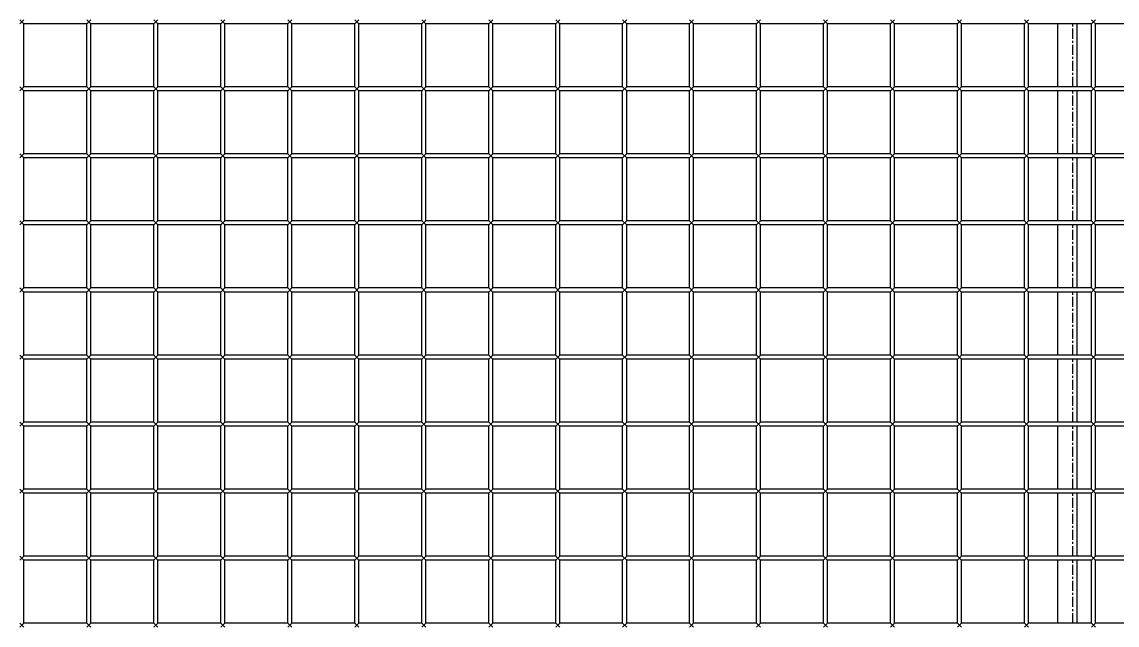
# Model space of a CAD drawing. Header units: millimetres. Extents: x -198529 to 244266, y -64 to 158464.
# Drawn here: x -144803 to -143985, y 107424 to 107874 of the extents above; entities that cross this region are included whole.
import ezdxf

# ---------------------------------------------------------------- set-up
doc = ezdxf.new("R2010")
doc.units = ezdxf.units.MM
doc.linetypes.add('CENTER', pattern=[12, 7.5, -1.5, 1.5, -1.5])
doc.layers.add('0-DCC', color=30, linetype='Continuous')

# ---------------------------------------------------------------- blocks, each defined once
blk = doc.blocks.new('DCC2850x2600(左)')
at = {"color": 0, "linetype": 'Continuous'}
for p, q in [((49413.5, -73503.48), (49416.5, -73506.48)), ((49413.5, -73506.48), (49416.5, -73503.48)), ((49463.5, -73503.48), (49466.5, -73506.48)), ((49463.5, -73506.48), (49466.5, -73503.48)), ((49513.5, -73503.48), (49516.5, -73506.48)), ((49513.5, -73506.48), (49516.5, -73503.48)), ((49563.5, -73503.48), (49566.5, -73506.48)), ((49563.5, -73506.48), (49566.5, -73503.48)), ((49613.5, -73503.48), (49616.5, -73506.48)), ((49613.5, -73506.48), (49616.5, -73503.48)), ((49663.5, -73503.48), (49666.5, -73506.48)), ((49663.5, -73506.48), (49666.5, -73503.48)), ((49713.5, -73503.48), (49716.5, -73506.48)), ((49713.5, -73506.48), (49716.5, -73503.48)), ((49763.5, -73503.48), (49766.5, -73506.48)), ((49763.5, -73506.48), (49766.5, -73503.48)), ((49813.5, -73503.48), (49816.5, -73506.48)), ((49813.5, -73506.48), (49816.5, -73503.48)), ((49863.5, -73503.48), (49866.5, -73506.48)), ((49863.5, -73506.48), (49866.5, -73503.48)), ((49913.5, -73503.48), (49916.5, -73506.48)), ((49913.5, -73506.48), (49916.5, -73503.48)), ((49963.5, -73503.48), (49966.5, -73506.48)), ((49963.5, -73506.48), (49966.5, -73503.48)), ((50013.5, -73503.48), (50016.5, -73506.48)), ((50013.5, -73506.48), (50016.5, -73503.48)), ((50063.5, -73503.48), (50066.5, -73506.48)), ((50063.5, -73506.48), (50066.5, -73503.48)), ((50113.5, -73503.48), (50116.5, -73506.48)), ((50113.5, -73506.48), (50116.5, -73503.48)), ((50163.5, -73503.48), (50166.5, -73506.48)), ((50163.5, -73506.48), (50166.5, -73503.48)), ((50213.5, -73503.48), (50216.5, -73506.48)), ((50213.5, -73506.48), (50216.5, -73503.48)), ((49416.5, -73553.48), (49416.5, -73506.48)), ((49463.5, -73506.48), (49416.5, -73506.48)), ((49463.5, -73553.48), (49463.5, -73506.48)), ((49466.5, -73553.48), (49466.5, -73506.48)), ((49513.5, -73506.48), (49466.5, -73506.48)), ((49513.5, -73553.48), (49513.5, -73506.48)), ((49563.5, -73506.48), (49516.5, -73506.48)), ((49516.5, -73553.48), (49516.5, -73506.48)), ((49563.5, -73553.48), (49563.5, -73506.48)), ((49613.5, -73506.48), (49566.5, -73506.48)), ((49566.5, -73553.48), (49566.5, -73506.48)), ((49613.5, -73553.48), (49613.5, -73506.48)), ((49663.5, -73506.48), (49616.5, -73506.48)), ((49616.5, -73553.48), (49616.5, -73506.48)), ((49663.5, -73553.48), (49663.5, -73506.48)), ((49713.5, -73506.48), (49666.5, -73506.48)), ((49666.5, -73553.48), (49666.5, -73506.48)), ((49713.5, -73553.48), (49713.5, -73506.48)), ((49763.5, -73506.48), (49716.5, -73506.48)), ((49716.5, -73553.48), (49716.5, -73506.48)), ((49763.5, -73553.48), (49763.5, -73506.48)), ((49813.5, -73506.48), (49766.5, -73506.48)), ((49766.5, -73553.48), (49766.5, -73506.48)), ((49813.5, -73553.48), (49813.5, -73506.48)), ((49863.5, -73506.48), (49816.5, -73506.48)), ((49816.5, -73553.48), (49816.5, -73506.48)), ((49863.5, -73553.48), (49863.5, -73506.48)), ((49913.5, -73506.48), (49866.5, -73506.48)), ((49866.5, -73553.48), (49866.5, -73506.48)), ((49913.5, -73553.48), (49913.5, -73506.48)), ((49963.5, -73506.48), (49916.5, -73506.48)), ((49916.5, -73553.48), (49916.5, -73506.48)), ((49963.5, -73553.48), (49963.5, -73506.48)), ((50013.5, -73506.48), (49966.5, -73506.48)), ((49966.5, -73553.48), (49966.5, -73506.48)), ((50013.5, -73553.48), (50013.5, -73506.48)), ((50063.5, -73506.48), (50016.5, -73506.48)), ((50016.5, -73553.48), (50016.5, -73506.48)), ((50063.5, -73553.48), (50063.5, -73506.48)), ((50113.5, -73506.48), (50066.5, -73506.48)), ((50066.5, -73553.48), (50066.5, -73506.48)), ((50113.5, -73553.48), (50113.5, -73506.48)), ((50163.5, -73506.48), (50116.5, -73506.48)), ((50116.5, -73553.48), (50116.5, -73506.48)), ((50163.5, -73553.48), (50163.5, -73506.48)), ((50213.5, -73506.48), (50166.5, -73506.48)), ((50166.5, -73553.48), (50166.5, -73506.48)), ((50188.5, -73553.48), (50188.5, -73506.48)), ((50202.5, -73506.48), (50202.5, -73553.48)), ((50213.5, -73553.48), (50213.5, -73506.48)), ((50263.5, -73506.48), (50216.5, -73506.48)), ((50216.5, -73553.48), (50216.5, -73506.48)), ((49413.5, -73553.48), (49416.5, -73556.48)), ((49413.5, -73556.48), (49416.5, -73553.48)), ((49463.5, -73553.48), (49416.5, -73553.48)), ((49416.5, -73603.48), (49416.5, -73556.48)), ((49463.5, -73556.48), (49416.5, -73556.48)), ((49463.5, -73553.48), (49466.5, -73556.48)), ((49463.5, -73556.48), (49466.5, -73553.48)), ((49463.5, -73603.48), (49463.5, -73556.48)), ((49513.5, -73553.48), (49466.5, -73553.48)), ((49466.5, -73603.48), (49466.5, -73556.48)), ((49513.5, -73556.48), (49466.5, -73556.48)), ((49513.5, -73553.48), (49516.5, -73556.48)), ((49513.5, -73556.48), (49516.5, -73553.48)), ((49513.5, -73603.48), (49513.5, -73556.48)), ((49563.5, -73553.48), (49516.5, -73553.48)), ((49563.5, -73556.48), (49516.5, -73556.48)), ((49516.5, -73603.48), (49516.5, -73556.48)), ((49563.5, -73553.48), (49566.5, -73556.48)), ((49563.5, -73556.48), (49566.5, -73553.48)), ((49563.5, -73603.48), (49563.5, -73556.48)), ((49613.5, -73553.48), (49566.5, -73553.48)), ((49613.5, -73556.48), (49566.5, -73556.48)), ((49566.5, -73603.48), (49566.5, -73556.48)), ((49613.5, -73553.48), (49616.5, -73556.48)), ((49613.5, -73556.48), (49616.5, -73553.48)), ((49613.5, -73603.48), (49613.5, -73556.48)), ((49663.5, -73553.48), (49616.5, -73553.48)), ((49663.5, -73556.48), (49616.5, -73556.48)), ((49616.5, -73603.48), (49616.5, -73556.48)), ((49663.5, -73553.48), (49666.5, -73556.48)), ((49663.5, -73556.48), (49666.5, -73553.48)), ((49663.5, -73603.48), (49663.5, -73556.48)), ((49713.5, -73553.48), (49666.5, -73553.48)), ((49713.5, -73556.48), (49666.5, -73556.48)), ((49666.5, -73603.48), (49666.5, -73556.48)), ((49713.5, -73553.48), (49716.5, -73556.48)), ((49713.5, -73556.48), (49716.5, -73553.48)), ((49713.5, -73603.48), (49713.5, -73556.48)), ((49763.5, -73553.48), (49716.5, -73553.48)), ((49763.5, -73556.48), (49716.5, -73556.48)), ((49716.5, -73603.48), (49716.5, -73556.48)), ((49763.5, -73553.48), (49766.5, -73556.48)), ((49763.5, -73556.48), (49766.5, -73553.48)), ((49763.5, -73603.48), (49763.5, -73556.48)), ((49813.5, -73553.48), (49766.5, -73553.48)), ((49813.5, -73556.48), (49766.5, -73556.48)), ((49766.5, -73603.48), (49766.5, -73556.48)), ((49813.5, -73553.48), (49816.5, -73556.48)), ((49813.5, -73556.48), (49816.5, -73553.48)), ((49813.5, -73603.48), (49813.5, -73556.48)), ((49863.5, -73553.48), (49816.5, -73553.48)), ((49863.5, -73556.48), (49816.5, -73556.48)), ((49816.5, -73603.48), (49816.5, -73556.48)), ((49863.5, -73553.48), (49866.5, -73556.48)), ((49863.5, -73556.48), (49866.5, -73553.48)), ((49863.5, -73603.48), (49863.5, -73556.48)), ((49913.5, -73553.48), (49866.5, -73553.48)), ((49913.5, -73556.48), (49866.5, -73556.48)), ((49866.5, -73603.48), (49866.5, -73556.48)), ((49913.5, -73553.48), (49916.5, -73556.48)), ((49913.5, -73556.48), (49916.5, -73553.48)), ((49913.5, -73603.48), (49913.5, -73556.48)), ((49963.5, -73553.48), (49916.5, -73553.48)), ((49963.5, -73556.48), (49916.5, -73556.48)), ((49916.5, -73603.48), (49916.5, -73556.48)), ((49963.5, -73553.48), (49966.5, -73556.48)), ((49963.5, -73556.48), (49966.5, -73553.48)), ((49963.5, -73603.48), (49963.5, -73556.48)), ((50013.5, -73553.48), (49966.5, -73553.48)), ((50013.5, -73556.48), (49966.5, -73556.48)), ((49966.5, -73603.48), (49966.5, -73556.48)), ((50013.5, -73553.48), (50016.5, -73556.48)), ((50013.5, -73556.48), (50016.5, -73553.48)), ((50013.5, -73603.48), (50013.5, -73556.48)), ((50063.5, -73553.48), (50016.5, -73553.48)), ((50063.5, -73556.48), (50016.5, -73556.48)), ((50016.5, -73603.48), (50016.5, -73556.48)), ((50063.5, -73553.48), (50066.5, -73556.48)), ((50063.5, -73556.48), (50066.5, -73553.48)), ((50063.5, -73603.48), (50063.5, -73556.48)), ((50113.5, -73553.48), (50066.5, -73553.48)), ((50113.5, -73556.48), (50066.5, -73556.48)), ((50066.5, -73603.48), (50066.5, -73556.48)), ((50113.5, -73553.48), (50116.5, -73556.48)), ((50113.5, -73556.48), (50116.5, -73553.48)), ((50113.5, -73603.48), (50113.5, -73556.48)), ((50163.5, -73553.48), (50116.5, -73553.48)), ((50163.5, -73556.48), (50116.5, -73556.48)), ((50116.5, -73603.48), (50116.5, -73556.48)), ((50163.5, -73553.48), (50166.5, -73556.48)), ((50163.5, -73556.48), (50166.5, -73553.48)), ((50163.5, -73603.48), (50163.5, -73556.48)), ((50213.5, -73553.48), (50166.5, -73553.48)), ((50213.5, -73556.48), (50166.5, -73556.48)), ((50166.5, -73603.48), (50166.5, -73556.48)), ((50188.5, -73603.48), (50188.5, -73556.48)), ((50202.5, -73556.48), (50202.5, -73603.48)), ((50213.5, -73553.48), (50216.5, -73556.48)), ((50213.5, -73556.48), (50216.5, -73553.48)), ((50213.5, -73603.48), (50213.5, -73556.48)), ((50263.5, -73553.48), (50216.5, -73553.48)), ((50263.5, -73556.48), (50216.5, -73556.48)), ((50216.5, -73603.48), (50216.5, -73556.48)), ((49413.5, -73603.48), (49416.5, -73606.48)), ((49413.5, -73606.48), (49416.5, -73603.48)), ((49463.5, -73603.48), (49416.5, -73603.48)), ((49463.5, -73606.48), (49416.5, -73606.48)), ((49416.5, -73653.48), (49416.5, -73606.48)), ((49463.5, -73603.48), (49466.5, -73606.48)), ((49463.5, -73606.48), (49466.5, -73603.48)), ((49463.5, -73653.48), (49463.5, -73606.48)), ((49513.5, -73603.48), (49466.5, -73603.48)), ((49513.5, -73606.48), (49466.5, -73606.48)), ((49466.5, -73653.48), (49466.5, -73606.48)), ((49513.5, -73603.48), (49516.5, -73606.48)), ((49513.5, -73606.48), (49516.5, -73603.48)), ((49513.5, -73653.48), (49513.5, -73606.48)), ((49563.5, -73603.48), (49516.5, -73603.48)), ((49563.5, -73606.48), (49516.5, -73606.48)), ((49516.5, -73653.48), (49516.5, -73606.48)), ((49563.5, -73603.48), (49566.5, -73606.48)), ((49563.5, -73606.48), (49566.5, -73603.48)), ((49563.5, -73653.48), (49563.5, -73606.48)), ((49613.5, -73603.48), (49566.5, -73603.48)), ((49613.5, -73606.48), (49566.5, -73606.48)), ((49566.5, -73653.48), (49566.5, -73606.48)), ((49613.5, -73603.48), (49616.5, -73606.48)), ((49613.5, -73606.48), (49616.5, -73603.48)), ((49613.5, -73653.48), (49613.5, -73606.48)), ((49663.5, -73603.48), (49616.5, -73603.48)), ((49663.5, -73606.48), (49616.5, -73606.48)), ((49616.5, -73653.48), (49616.5, -73606.48)), ((49663.5, -73603.48), (49666.5, -73606.48)), ((49663.5, -73606.48), (49666.5, -73603.48)), ((49663.5, -73653.48), (49663.5, -73606.48)), ((49713.5, -73603.48), (49666.5, -73603.48)), ((49713.5, -73606.48), (49666.5, -73606.48)), ((49666.5, -73653.48), (49666.5, -73606.48)), ((49713.5, -73603.48), (49716.5, -73606.48)), ((49713.5, -73606.48), (49716.5, -73603.48)), ((49713.5, -73653.48), (49713.5, -73606.48)), ((49763.5, -73603.48), (49716.5, -73603.48)), ((49763.5, -73606.48), (49716.5, -73606.48)), ((49716.5, -73653.48), (49716.5, -73606.48)), ((49763.5, -73603.48), (49766.5, -73606.48)), ((49763.5, -73606.48), (49766.5, -73603.48)), ((49763.5, -73653.48), (49763.5, -73606.48)), ((49813.5, -73603.48), (49766.5, -73603.48)), ((49813.5, -73606.48), (49766.5, -73606.48)), ((49766.5, -73653.48), (49766.5, -73606.48)), ((49813.5, -73603.48), (49816.5, -73606.48)), ((49813.5, -73606.48), (49816.5, -73603.48)), ((49813.5, -73653.48), (49813.5, -73606.48)), ((49863.5, -73603.48), (49816.5, -73603.48)), ((49863.5, -73606.48), (49816.5, -73606.48)), ((49816.5, -73653.48), (49816.5, -73606.48)), ((49863.5, -73603.48), (49866.5, -73606.48)), ((49863.5, -73606.48), (49866.5, -73603.48)), ((49863.5, -73653.48), (49863.5, -73606.48)), ((49913.5, -73603.48), (49866.5, -73603.48)), ((49913.5, -73606.48), (49866.5, -73606.48)), ((49866.5, -73653.48), (49866.5, -73606.48)), ((49913.5, -73603.48), (49916.5, -73606.48)), ((49913.5, -73606.48), (49916.5, -73603.48)), ((49913.5, -73653.48), (49913.5, -73606.48)), ((49963.5, -73603.48), (49916.5, -73603.48)), ((49963.5, -73606.48), (49916.5, -73606.48)), ((49916.5, -73653.48), (49916.5, -73606.48)), ((49963.5, -73603.48), (49966.5, -73606.48)), ((49963.5, -73606.48), (49966.5, -73603.48)), ((49963.5, -73653.48), (49963.5, -73606.48)), ((50013.5, -73603.48), (49966.5, -73603.48)), ((50013.5, -73606.48), (49966.5, -73606.48)), ((49966.5, -73653.48), (49966.5, -73606.48)), ((50013.5, -73603.48), (50016.5, -73606.48)), ((50013.5, -73606.48), (50016.5, -73603.48)), ((50013.5, -73653.48), (50013.5, -73606.48)), ((50063.5, -73603.48), (50016.5, -73603.48)), ((50063.5, -73606.48), (50016.5, -73606.48)), ((50016.5, -73653.48), (50016.5, -73606.48)), ((50063.5, -73603.48), (50066.5, -73606.48)), ((50063.5, -73606.48), (50066.5, -73603.48)), ((50063.5, -73653.48), (50063.5, -73606.48)), ((50113.5, -73603.48), (50066.5, -73603.48)), ((50113.5, -73606.48), (50066.5, -73606.48)), ((50066.5, -73653.48), (50066.5, -73606.48)), ((50113.5, -73603.48), (50116.5, -73606.48)), ((50113.5, -73606.48), (50116.5, -73603.48)), ((50113.5, -73653.48), (50113.5, -73606.48)), ((50163.5, -73603.48), (50116.5, -73603.48)), ((50163.5, -73606.48), (50116.5, -73606.48)), ((50116.5, -73653.48), (50116.5, -73606.48)), ((50163.5, -73603.48), (50166.5, -73606.48)), ((50163.5, -73606.48), (50166.5, -73603.48)), ((50163.5, -73653.48), (50163.5, -73606.48)), ((50213.5, -73603.48), (50166.5, -73603.48)), ((50213.5, -73606.48), (50166.5, -73606.48)), ((50166.5, -73653.48), (50166.5, -73606.48)), ((50188.5, -73653.48), (50188.5, -73606.48)), ((50202.5, -73606.48), (50202.5, -73653.48)), ((50213.5, -73603.48), (50216.5, -73606.48)), ((50213.5, -73606.48), (50216.5, -73603.48)), ((50213.5, -73653.48), (50213.5, -73606.48)), ((50263.5, -73603.48), (50216.5, -73603.48)), ((50263.5, -73606.48), (50216.5, -73606.48)), ((50216.5, -73653.48), (50216.5, -73606.48)), ((49413.5, -73653.48), (49416.5, -73656.48)), ((49413.5, -73656.48), (49416.5, -73653.48)), ((49463.5, -73653.48), (49416.5, -73653.48)), ((49463.5, -73656.48), (49416.5, -73656.48)), ((49416.5, -73703.48), (49416.5, -73656.48)), ((49463.5, -73653.48), (49466.5, -73656.48)), ((49463.5, -73656.48), (49466.5, -73653.48)), ((49463.5, -73703.48), (49463.5, -73656.48)), ((49513.5, -73653.48), (49466.5, -73653.48)), ((49513.5, -73656.48), (49466.5, -73656.48)), ((49466.5, -73703.48), (49466.5, -73656.48)), ((49513.5, -73653.48), (49516.5, -73656.48)), ((49513.5, -73656.48), (49516.5, -73653.48)), ((49513.5, -73703.48), (49513.5, -73656.48)), ((49563.5, -73653.48), (49516.5, -73653.48)), ((49563.5, -73656.48), (49516.5, -73656.48)), ((49516.5, -73703.48), (49516.5, -73656.48)), ((49563.5, -73653.48), (49566.5, -73656.48)), ((49563.5, -73656.48), (49566.5, -73653.48)), ((49563.5, -73703.48), (49563.5, -73656.48)), ((49613.5, -73653.48), (49566.5, -73653.48)), ((49613.5, -73656.48), (49566.5, -73656.48)), ((49566.5, -73703.48), (49566.5, -73656.48)), ((49613.5, -73653.48), (49616.5, -73656.48)), ((49613.5, -73656.48), (49616.5, -73653.48)), ((49613.5, -73703.48), (49613.5, -73656.48)), ((49663.5, -73653.48), (49616.5, -73653.48)), ((49663.5, -73656.48), (49616.5, -73656.48)), ((49616.5, -73703.48), (49616.5, -73656.48)), ((49663.5, -73653.48), (49666.5, -73656.48)), ((49663.5, -73656.48), (49666.5, -73653.48)), ((49663.5, -73703.48), (49663.5, -73656.48)), ((49713.5, -73653.48), (49666.5, -73653.48)), ((49713.5, -73656.48), (49666.5, -73656.48)), ((49666.5, -73703.48), (49666.5, -73656.48)), ((49713.5, -73653.48), (49716.5, -73656.48)), ((49713.5, -73656.48), (49716.5, -73653.48)), ((49713.5, -73703.48), (49713.5, -73656.48)), ((49763.5, -73653.48), (49716.5, -73653.48)), ((49763.5, -73656.48), (49716.5, -73656.48)), ((49716.5, -73703.48), (49716.5, -73656.48)), ((49763.5, -73653.48), (49766.5, -73656.48)), ((49763.5, -73656.48), (49766.5, -73653.48)), ((49763.5, -73703.48), (49763.5, -73656.48)), ((49813.5, -73653.48), (49766.5, -73653.48)), ((49813.5, -73656.48), (49766.5, -73656.48)), ((49766.5, -73703.48), (49766.5, -73656.48)), ((49813.5, -73653.48), (49816.5, -73656.48)), ((49813.5, -73656.48), (49816.5, -73653.48)), ((49813.5, -73703.48), (49813.5, -73656.48)), ((49863.5, -73653.48), (49816.5, -73653.48)), ((49863.5, -73656.48), (49816.5, -73656.48)), ((49816.5, -73703.48), (49816.5, -73656.48)), ((49863.5, -73653.48), (49866.5, -73656.48)), ((49863.5, -73656.48), (49866.5, -73653.48)), ((49863.5, -73703.48), (49863.5, -73656.48)), ((49913.5, -73653.48), (49866.5, -73653.48)), ((49913.5, -73656.48), (49866.5, -73656.48)), ((49866.5, -73703.48), (49866.5, -73656.48)), ((49913.5, -73653.48), (49916.5, -73656.48)), ((49913.5, -73656.48), (49916.5, -73653.48)), ((49913.5, -73703.48), (49913.5, -73656.48)), ((49963.5, -73653.48), (49916.5, -73653.48)), ((49963.5, -73656.48), (49916.5, -73656.48)), ((49916.5, -73703.48), (49916.5, -73656.48)), ((49963.5, -73653.48), (49966.5, -73656.48)), ((49963.5, -73656.48), (49966.5, -73653.48)), ((49963.5, -73703.48), (49963.5, -73656.48)), ((50013.5, -73653.48), (49966.5, -73653.48)), ((50013.5, -73656.48), (49966.5, -73656.48)), ((49966.5, -73703.48), (49966.5, -73656.48)), ((50013.5, -73653.48), (50016.5, -73656.48)), ((50013.5, -73656.48), (50016.5, -73653.48)), ((50013.5, -73703.48), (50013.5, -73656.48)), ((50063.5, -73653.48), (50016.5, -73653.48)), ((50063.5, -73656.48), (50016.5, -73656.48)), ((50016.5, -73703.48), (50016.5, -73656.48)), ((50063.5, -73653.48), (50066.5, -73656.48)), ((50063.5, -73656.48), (50066.5, -73653.48)), ((50063.5, -73703.48), (50063.5, -73656.48)), ((50113.5, -73653.48), (50066.5, -73653.48)), ((50113.5, -73656.48), (50066.5, -73656.48)), ((50066.5, -73703.48), (50066.5, -73656.48)), ((50113.5, -73653.48), (50116.5, -73656.48)), ((50113.5, -73656.48), (50116.5, -73653.48)), ((50113.5, -73703.48), (50113.5, -73656.48)), ((50163.5, -73653.48), (50116.5, -73653.48)), ((50163.5, -73656.48), (50116.5, -73656.48)), ((50116.5, -73703.48), (50116.5, -73656.48)), ((50163.5, -73653.48), (50166.5, -73656.48)), ((50163.5, -73656.48), (50166.5, -73653.48)), ((50163.5, -73703.48), (50163.5, -73656.48)), ((50213.5, -73653.48), (50166.5, -73653.48)), ((50213.5, -73656.48), (50166.5, -73656.48)), ((50166.5, -73703.48), (50166.5, -73656.48)), ((50188.5, -73703.48), (50188.5, -73656.48)), ((50202.5, -73656.48), (50202.5, -73703.48)), ((50213.5, -73653.48), (50216.5, -73656.48)), ((50213.5, -73656.48), (50216.5, -73653.48)), ((50213.5, -73703.48), (50213.5, -73656.48)), ((50263.5, -73653.48), (50216.5, -73653.48)), ((50263.5, -73656.48), (50216.5, -73656.48)), ((50216.5, -73703.48), (50216.5, -73656.48)), ((49413.5, -73703.48), (49416.5, -73706.48)), ((49413.5, -73706.48), (49416.5, -73703.48)), ((49463.5, -73703.48), (49416.5, -73703.48)), ((49463.5, -73706.48), (49416.5, -73706.48)), ((49416.5, -73753.48), (49416.5, -73706.48)), ((49463.5, -73703.48), (49466.5, -73706.48)), ((49463.5, -73706.48), (49466.5, -73703.48)), ((49463.5, -73753.48), (49463.5, -73706.48)), ((49513.5, -73703.48), (49466.5, -73703.48)), ((49513.5, -73706.48), (49466.5, -73706.48)), ((49466.5, -73753.48), (49466.5, -73706.48)), ((49513.5, -73703.48), (49516.5, -73706.48)), ((49513.5, -73706.48), (49516.5, -73703.48)), ((49513.5, -73753.48), (49513.5, -73706.48)), ((49563.5, -73703.48), (49516.5, -73703.48)), ((49563.5, -73706.48), (49516.5, -73706.48)), ((49516.5, -73753.48), (49516.5, -73706.48)), ((49563.5, -73703.48), (49566.5, -73706.48)), ((49563.5, -73706.48), (49566.5, -73703.48)), ((49563.5, -73753.48), (49563.5, -73706.48)), ((49613.5, -73703.48), (49566.5, -73703.48)), ((49613.5, -73706.48), (49566.5, -73706.48)), ((49566.5, -73753.48), (49566.5, -73706.48)), ((49613.5, -73703.48), (49616.5, -73706.48)), ((49613.5, -73706.48), (49616.5, -73703.48)), ((49613.5, -73753.48), (49613.5, -73706.48)), ((49663.5, -73703.48), (49616.5, -73703.48)), ((49663.5, -73706.48), (49616.5, -73706.48)), ((49616.5, -73753.48), (49616.5, -73706.48)), ((49663.5, -73703.48), (49666.5, -73706.48)), ((49663.5, -73706.48), (49666.5, -73703.48)), ((49663.5, -73753.48), (49663.5, -73706.48)), ((49713.5, -73703.48), (49666.5, -73703.48)), ((49713.5, -73706.48), (49666.5, -73706.48)), ((49666.5, -73753.48), (49666.5, -73706.48)), ((49713.5, -73703.48), (49716.5, -73706.48)), ((49713.5, -73706.48), (49716.5, -73703.48)), ((49713.5, -73753.48), (49713.5, -73706.48)), ((49763.5, -73703.48), (49716.5, -73703.48)), ((49763.5, -73706.48), (49716.5, -73706.48)), ((49716.5, -73753.48), (49716.5, -73706.48)), ((49763.5, -73703.48), (49766.5, -73706.48)), ((49763.5, -73706.48), (49766.5, -73703.48)), ((49763.5, -73753.48), (49763.5, -73706.48)), ((49813.5, -73703.48), (49766.5, -73703.48)), ((49813.5, -73706.48), (49766.5, -73706.48)), ((49766.5, -73753.48), (49766.5, -73706.48)), ((49813.5, -73703.48), (49816.5, -73706.48)), ((49813.5, -73706.48), (49816.5, -73703.48)), ((49813.5, -73753.48), (49813.5, -73706.48)), ((49863.5, -73703.48), (49816.5, -73703.48)), ((49863.5, -73706.48), (49816.5, -73706.48)), ((49816.5, -73753.48), (49816.5, -73706.48)), ((49863.5, -73703.48), (49866.5, -73706.48)), ((49863.5, -73706.48), (49866.5, -73703.48)), ((49863.5, -73753.48), (49863.5, -73706.48)), ((49913.5, -73703.48), (49866.5, -73703.48)), ((49913.5, -73706.48), (49866.5, -73706.48)), ((49866.5, -73753.48), (49866.5, -73706.48)), ((49913.5, -73703.48), (49916.5, -73706.48)), ((49913.5, -73706.48), (49916.5, -73703.48)), ((49913.5, -73753.48), (49913.5, -73706.48)), ((49963.5, -73703.48), (49916.5, -73703.48)), ((49963.5, -73706.48), (49916.5, -73706.48)), ((49916.5, -73753.48), (49916.5, -73706.48)), ((49963.5, -73703.48), (49966.5, -73706.48)), ((49963.5, -73706.48), (49966.5, -73703.48)), ((49963.5, -73753.48), (49963.5, -73706.48)), ((50013.5, -73703.48), (49966.5, -73703.48)), ((50013.5, -73706.48), (49966.5, -73706.48)), ((49966.5, -73753.48), (49966.5, -73706.48)), ((50013.5, -73703.48), (50016.5, -73706.48)), ((50013.5, -73706.48), (50016.5, -73703.48)), ((50013.5, -73753.48), (50013.5, -73706.48)), ((50063.5, -73703.48), (50016.5, -73703.48)), ((50063.5, -73706.48), (50016.5, -73706.48)), ((50016.5, -73753.48), (50016.5, -73706.48)), ((50063.5, -73703.48), (50066.5, -73706.48)), ((50063.5, -73706.48), (50066.5, -73703.48)), ((50063.5, -73753.48), (50063.5, -73706.48)), ((50113.5, -73703.48), (50066.5, -73703.48)), ((50113.5, -73706.48), (50066.5, -73706.48)), ((50066.5, -73753.48), (50066.5, -73706.48)), ((50113.5, -73703.48), (50116.5, -73706.48)), ((50113.5, -73706.48), (50116.5, -73703.48)), ((50113.5, -73753.48), (50113.5, -73706.48)), ((50163.5, -73703.48), (50116.5, -73703.48)), ((50163.5, -73706.48), (50116.5, -73706.48)), ((50116.5, -73753.48), (50116.5, -73706.48)), ((50163.5, -73703.48), (50166.5, -73706.48)), ((50163.5, -73706.48), (50166.5, -73703.48)), ((50163.5, -73753.48), (50163.5, -73706.48)), ((50213.5, -73703.48), (50166.5, -73703.48)), ((50213.5, -73706.48), (50166.5, -73706.48)), ((50166.5, -73753.48), (50166.5, -73706.48)), ((50188.5, -73753.48), (50188.5, -73706.48)), ((50202.5, -73706.48), (50202.5, -73753.48)), ((50213.5, -73703.48), (50216.5, -73706.48)), ((50213.5, -73706.48), (50216.5, -73703.48)), ((50213.5, -73753.48), (50213.5, -73706.48)), ((50263.5, -73703.48), (50216.5, -73703.48)), ((50263.5, -73706.48), (50216.5, -73706.48)), ((50216.5, -73753.48), (50216.5, -73706.48)), ((49413.5, -73753.48), (49416.5, -73756.48)), ((49413.5, -73756.48), (49416.5, -73753.48)), ((49463.5, -73753.48), (49416.5, -73753.48)), ((49463.5, -73756.48), (49416.5, -73756.48)), ((49416.5, -73803.48), (49416.5, -73756.48)), ((49463.5, -73753.48), (49466.5, -73756.48)), ((49463.5, -73756.48), (49466.5, -73753.48)), ((49463.5, -73803.48), (49463.5, -73756.48)), ((49513.5, -73753.48), (49466.5, -73753.48)), ((49513.5, -73756.48), (49466.5, -73756.48)), ((49466.5, -73803.48), (49466.5, -73756.48)), ((49513.5, -73753.48), (49516.5, -73756.48)), ((49513.5, -73756.48), (49516.5, -73753.48)), ((49513.5, -73803.48), (49513.5, -73756.48)), ((49563.5, -73753.48), (49516.5, -73753.48)), ((49563.5, -73756.48), (49516.5, -73756.48)), ((49516.5, -73803.48), (49516.5, -73756.48)), ((49563.5, -73753.48), (49566.5, -73756.48)), ((49563.5, -73756.48), (49566.5, -73753.48)), ((49563.5, -73803.48), (49563.5, -73756.48)), ((49613.5, -73753.48), (49566.5, -73753.48)), ((49613.5, -73756.48), (49566.5, -73756.48)), ((49566.5, -73803.48), (49566.5, -73756.48)), ((49613.5, -73753.48), (49616.5, -73756.48)), ((49613.5, -73756.48), (49616.5, -73753.48)), ((49613.5, -73803.48), (49613.5, -73756.48)), ((49663.5, -73753.48), (49616.5, -73753.48)), ((49663.5, -73756.48), (49616.5, -73756.48)), ((49616.5, -73803.48), (49616.5, -73756.48)), ((49663.5, -73753.48), (49666.5, -73756.48)), ((49663.5, -73756.48), (49666.5, -73753.48)), ((49663.5, -73803.48), (49663.5, -73756.48)), ((49713.5, -73753.48), (49666.5, -73753.48)), ((49713.5, -73756.48), (49666.5, -73756.48)), ((49666.5, -73803.48), (49666.5, -73756.48)), ((49713.5, -73753.48), (49716.5, -73756.48)), ((49713.5, -73756.48), (49716.5, -73753.48)), ((49713.5, -73803.48), (49713.5, -73756.48)), ((49763.5, -73753.48), (49716.5, -73753.48)), ((49763.5, -73756.48), (49716.5, -73756.48)), ((49716.5, -73803.48), (49716.5, -73756.48)), ((49763.5, -73753.48), (49766.5, -73756.48)), ((49763.5, -73756.48), (49766.5, -73753.48)), ((49763.5, -73803.48), (49763.5, -73756.48)), ((49813.5, -73753.48), (49766.5, -73753.48)), ((49813.5, -73756.48), (49766.5, -73756.48)), ((49766.5, -73803.48), (49766.5, -73756.48)), ((49813.5, -73753.48), (49816.5, -73756.48)), ((49813.5, -73756.48), (49816.5, -73753.48)), ((49813.5, -73803.48), (49813.5, -73756.48)), ((49863.5, -73753.48), (49816.5, -73753.48)), ((49863.5, -73756.48), (49816.5, -73756.48)), ((49816.5, -73803.48), (49816.5, -73756.48)), ((49863.5, -73753.48), (49866.5, -73756.48)), ((49863.5, -73756.48), (49866.5, -73753.48)), ((49863.5, -73803.48), (49863.5, -73756.48)), ((49913.5, -73753.48), (49866.5, -73753.48)), ((49913.5, -73756.48), (49866.5, -73756.48)), ((49866.5, -73803.48), (49866.5, -73756.48)), ((49913.5, -73753.48), (49916.5, -73756.48)), ((49913.5, -73756.48), (49916.5, -73753.48)), ((49913.5, -73803.48), (49913.5, -73756.48)), ((49963.5, -73753.48), (49916.5, -73753.48)), ((49963.5, -73756.48), (49916.5, -73756.48)), ((49916.5, -73803.48), (49916.5, -73756.48)), ((49963.5, -73753.48), (49966.5, -73756.48)), ((49963.5, -73756.48), (49966.5, -73753.48)), ((49963.5, -73803.48), (49963.5, -73756.48)), ((50013.5, -73753.48), (49966.5, -73753.48)), ((50013.5, -73756.48), (49966.5, -73756.48)), ((49966.5, -73803.48), (49966.5, -73756.48)), ((50013.5, -73753.48), (50016.5, -73756.48)), ((50013.5, -73756.48), (50016.5, -73753.48)), ((50013.5, -73803.48), (50013.5, -73756.48)), ((50063.5, -73753.48), (50016.5, -73753.48)), ((50063.5, -73756.48), (50016.5, -73756.48)), ((50016.5, -73803.48), (50016.5, -73756.48)), ((50063.5, -73753.48), (50066.5, -73756.48)), ((50063.5, -73756.48), (50066.5, -73753.48)), ((50063.5, -73803.48), (50063.5, -73756.48)), ((50113.5, -73753.48), (50066.5, -73753.48)), ((50113.5, -73756.48), (50066.5, -73756.48)), ((50066.5, -73803.48), (50066.5, -73756.48)), ((50113.5, -73753.48), (50116.5, -73756.48)), ((50113.5, -73756.48), (50116.5, -73753.48)), ((50113.5, -73803.48), (50113.5, -73756.48)), ((50163.5, -73753.48), (50116.5, -73753.48)), ((50163.5, -73756.48), (50116.5, -73756.48)), ((50116.5, -73803.48), (50116.5, -73756.48)), ((50163.5, -73753.48), (50166.5, -73756.48)), ((50163.5, -73756.48), (50166.5, -73753.48)), ((50163.5, -73803.48), (50163.5, -73756.48)), ((50213.5, -73753.48), (50166.5, -73753.48)), ((50213.5, -73756.48), (50166.5, -73756.48)), ((50166.5, -73803.48), (50166.5, -73756.48)), ((50188.5, -73803.48), (50188.5, -73756.48)), ((50202.5, -73756.48), (50202.5, -73803.48)), ((50213.5, -73753.48), (50216.5, -73756.48)), ((50213.5, -73756.48), (50216.5, -73753.48)), ((50213.5, -73803.48), (50213.5, -73756.48)), ((50263.5, -73753.48), (50216.5, -73753.48)), ((50263.5, -73756.48), (50216.5, -73756.48)), ((50216.5, -73803.48), (50216.5, -73756.48)), ((49413.5, -73803.48), (49416.5, -73806.48)), ((49413.5, -73806.48), (49416.5, -73803.48)), ((49463.5, -73803.48), (49416.5, -73803.48)), ((49463.5, -73806.48), (49416.5, -73806.48)), ((49416.5, -73853.48), (49416.5, -73806.48)), ((49463.5, -73803.48), (49466.5, -73806.48)), ((49463.5, -73806.48), (49466.5, -73803.48)), ((49463.5, -73853.48), (49463.5, -73806.48)), ((49513.5, -73803.48), (49466.5, -73803.48)), ((49513.5, -73806.48), (49466.5, -73806.48)), ((49466.5, -73853.48), (49466.5, -73806.48)), ((49513.5, -73803.48), (49516.5, -73806.48)), ((49513.5, -73806.48), (49516.5, -73803.48)), ((49513.5, -73853.48), (49513.5, -73806.48)), ((49563.5, -73803.48), (49516.5, -73803.48)), ((49563.5, -73806.48), (49516.5, -73806.48)), ((49516.5, -73853.48), (49516.5, -73806.48)), ((49563.5, -73803.48), (49566.5, -73806.48)), ((49563.5, -73806.48), (49566.5, -73803.48)), ((49563.5, -73853.48), (49563.5, -73806.48)), ((49613.5, -73803.48), (49566.5, -73803.48)), ((49613.5, -73806.48), (49566.5, -73806.48)), ((49566.5, -73853.48), (49566.5, -73806.48)), ((49613.5, -73803.48), (49616.5, -73806.48)), ((49613.5, -73806.48), (49616.5, -73803.48)), ((49613.5, -73853.48), (49613.5, -73806.48)), ((49663.5, -73803.48), (49616.5, -73803.48)), ((49663.5, -73806.48), (49616.5, -73806.48)), ((49616.5, -73853.48), (49616.5, -73806.48)), ((49663.5, -73803.48), (49666.5, -73806.48)), ((49663.5, -73806.48), (49666.5, -73803.48)), ((49663.5, -73853.48), (49663.5, -73806.48)), ((49713.5, -73803.48), (49666.5, -73803.48)), ((49713.5, -73806.48), (49666.5, -73806.48)), ((49666.5, -73853.48), (49666.5, -73806.48)), ((49713.5, -73803.48), (49716.5, -73806.48)), ((49713.5, -73806.48), (49716.5, -73803.48)), ((49713.5, -73853.48), (49713.5, -73806.48)), ((49763.5, -73803.48), (49716.5, -73803.48)), ((49763.5, -73806.48), (49716.5, -73806.48)), ((49716.5, -73853.48), (49716.5, -73806.48)), ((49763.5, -73803.48), (49766.5, -73806.48)), ((49763.5, -73806.48), (49766.5, -73803.48)), ((49763.5, -73853.48), (49763.5, -73806.48)), ((49813.5, -73803.48), (49766.5, -73803.48)), ((49813.5, -73806.48), (49766.5, -73806.48)), ((49766.5, -73853.48), (49766.5, -73806.48)), ((49813.5, -73803.48), (49816.5, -73806.48)), ((49813.5, -73806.48), (49816.5, -73803.48)), ((49813.5, -73853.48), (49813.5, -73806.48)), ((49863.5, -73803.48), (49816.5, -73803.48)), ((49863.5, -73806.48), (49816.5, -73806.48)), ((49816.5, -73853.48), (49816.5, -73806.48)), ((49863.5, -73803.48), (49866.5, -73806.48)), ((49863.5, -73806.48), (49866.5, -73803.48)), ((49863.5, -73853.48), (49863.5, -73806.48)), ((49913.5, -73803.48), (49866.5, -73803.48)), ((49913.5, -73806.48), (49866.5, -73806.48)), ((49866.5, -73853.48), (49866.5, -73806.48)), ((49913.5, -73803.48), (49916.5, -73806.48)), ((49913.5, -73806.48), (49916.5, -73803.48)), ((49913.5, -73853.48), (49913.5, -73806.48)), ((49963.5, -73803.48), (49916.5, -73803.48)), ((49963.5, -73806.48), (49916.5, -73806.48)), ((49916.5, -73853.48), (49916.5, -73806.48)), ((49963.5, -73803.48), (49966.5, -73806.48)), ((49963.5, -73806.48), (49966.5, -73803.48)), ((49963.5, -73853.48), (49963.5, -73806.48)), ((50013.5, -73803.48), (49966.5, -73803.48)), ((50013.5, -73806.48), (49966.5, -73806.48)), ((49966.5, -73853.48), (49966.5, -73806.48)), ((50013.5, -73803.48), (50016.5, -73806.48)), ((50013.5, -73806.48), (50016.5, -73803.48)), ((50013.5, -73853.48), (50013.5, -73806.48)), ((50063.5, -73803.48), (50016.5, -73803.48)), ((50063.5, -73806.48), (50016.5, -73806.48)), ((50016.5, -73853.48), (50016.5, -73806.48)), ((50063.5, -73803.48), (50066.5, -73806.48)), ((50063.5, -73806.48), (50066.5, -73803.48)), ((50063.5, -73853.48), (50063.5, -73806.48)), ((50113.5, -73803.48), (50066.5, -73803.48)), ((50113.5, -73806.48), (50066.5, -73806.48)), ((50066.5, -73853.48), (50066.5, -73806.48)), ((50113.5, -73803.48), (50116.5, -73806.48)), ((50113.5, -73806.48), (50116.5, -73803.48)), ((50113.5, -73853.48), (50113.5, -73806.48)), ((50163.5, -73803.48), (50116.5, -73803.48)), ((50163.5, -73806.48), (50116.5, -73806.48)), ((50116.5, -73853.48), (50116.5, -73806.48)), ((50163.5, -73803.48), (50166.5, -73806.48)), ((50163.5, -73806.48), (50166.5, -73803.48)), ((50163.5, -73853.48), (50163.5, -73806.48)), ((50213.5, -73803.48), (50166.5, -73803.48)), ((50213.5, -73806.48), (50166.5, -73806.48)), ((50166.5, -73853.48), (50166.5, -73806.48)), ((50188.5, -73853.48), (50188.5, -73806.48)), ((50202.5, -73806.48), (50202.5, -73853.48)), ((50213.5, -73803.48), (50216.5, -73806.48)), ((50213.5, -73806.48), (50216.5, -73803.48)), ((50213.5, -73853.48), (50213.5, -73806.48)), ((50263.5, -73803.48), (50216.5, -73803.48)), ((50263.5, -73806.48), (50216.5, -73806.48)), ((50216.5, -73853.48), (50216.5, -73806.48)), ((49413.5, -73853.48), (49416.5, -73856.48)), ((49413.5, -73856.48), (49416.5, -73853.48)), ((49463.5, -73853.48), (49416.5, -73853.48)), ((49463.5, -73853.48), (49466.5, -73856.48)), ((49463.5, -73856.48), (49466.5, -73853.48)), ((49513.5, -73853.48), (49466.5, -73853.48)), ((49513.5, -73853.48), (49516.5, -73856.48)), ((49513.5, -73856.48), (49516.5, -73853.48)), ((49563.5, -73853.48), (49516.5, -73853.48)), ((49563.5, -73853.48), (49566.5, -73856.48)), ((49563.5, -73856.48), (49566.5, -73853.48)), ((49613.5, -73853.48), (49566.5, -73853.48)), ((49613.5, -73853.48), (49616.5, -73856.48)), ((49613.5, -73856.48), (49616.5, -73853.48)), ((49663.5, -73853.48), (49616.5, -73853.48)), ((49663.5, -73853.48), (49666.5, -73856.48)), ((49663.5, -73856.48), (49666.5, -73853.48)), ((49713.5, -73853.48), (49666.5, -73853.48)), ((49713.5, -73853.48), (49716.5, -73856.48)), ((49713.5, -73856.48), (49716.5, -73853.48)), ((49763.5, -73853.48), (49716.5, -73853.48)), ((49763.5, -73853.48), (49766.5, -73856.48)), ((49763.5, -73856.48), (49766.5, -73853.48)), ((49813.5, -73853.48), (49766.5, -73853.48)), ((49813.5, -73853.48), (49816.5, -73856.48)), ((49813.5, -73856.48), (49816.5, -73853.48)), ((49863.5, -73853.48), (49816.5, -73853.48)), ((49863.5, -73853.48), (49866.5, -73856.48)), ((49863.5, -73856.48), (49866.5, -73853.48)), ((49913.5, -73853.48), (49866.5, -73853.48)), ((49913.5, -73853.48), (49916.5, -73856.48)), ((49913.5, -73856.48), (49916.5, -73853.48)), ((49963.5, -73853.48), (49916.5, -73853.48)), ((49963.5, -73853.48), (49966.5, -73856.48)), ((49963.5, -73856.48), (49966.5, -73853.48)), ((50013.5, -73853.48), (49966.5, -73853.48)), ((50013.5, -73853.48), (50016.5, -73856.48)), ((50013.5, -73856.48), (50016.5, -73853.48)), ((50063.5, -73853.48), (50016.5, -73853.48)), ((50063.5, -73853.48), (50066.5, -73856.48)), ((50063.5, -73856.48), (50066.5, -73853.48)), ((50113.5, -73853.48), (50066.5, -73853.48)), ((50113.5, -73853.48), (50116.5, -73856.48)), ((50113.5, -73856.48), (50116.5, -73853.48)), ((50163.5, -73853.48), (50116.5, -73853.48)), ((50163.5, -73853.48), (50166.5, -73856.48)), ((50163.5, -73856.48), (50166.5, -73853.48)), ((50213.5, -73853.48), (50166.5, -73853.48)), ((50213.5, -73853.48), (50216.5, -73856.48)), ((50213.5, -73856.48), (50216.5, -73853.48)), ((50263.5, -73853.48), (50216.5, -73853.48)), ((49463.5, -73856.48), (49416.5, -73856.48)), ((49416.5, -73903.48), (49416.5, -73856.48)), ((49463.5, -73903.48), (49463.5, -73856.48)), ((49513.5, -73856.48), (49466.5, -73856.48)), ((49466.5, -73903.48), (49466.5, -73856.48)), ((49513.5, -73903.48), (49513.5, -73856.48)), ((49563.5, -73856.48), (49516.5, -73856.48)), ((49516.5, -73903.48), (49516.5, -73856.48)), ((49563.5, -73903.48), (49563.5, -73856.48)), ((49613.5, -73856.48), (49566.5, -73856.48)), ((49566.5, -73903.48), (49566.5, -73856.48)), ((49613.5, -73903.48), (49613.5, -73856.48)), ((49663.5, -73856.48), (49616.5, -73856.48)), ((49616.5, -73903.48), (49616.5, -73856.48)), ((49663.5, -73903.48), (49663.5, -73856.48)), ((49713.5, -73856.48), (49666.5, -73856.48)), ((49666.5, -73903.48), (49666.5, -73856.48)), ((49713.5, -73903.48), (49713.5, -73856.48)), ((49763.5, -73856.48), (49716.5, -73856.48)), ((49716.5, -73903.48), (49716.5, -73856.48)), ((49763.5, -73903.48), (49763.5, -73856.48)), ((49813.5, -73856.48), (49766.5, -73856.48)), ((49766.5, -73903.48), (49766.5, -73856.48)), ((49813.5, -73903.48), (49813.5, -73856.48)), ((49863.5, -73856.48), (49816.5, -73856.48)), ((49816.5, -73903.48), (49816.5, -73856.48)), ((49863.5, -73903.48), (49863.5, -73856.48)), ((49913.5, -73856.48), (49866.5, -73856.48)), ((49866.5, -73903.48), (49866.5, -73856.48)), ((49913.5, -73903.48), (49913.5, -73856.48)), ((49963.5, -73856.48), (49916.5, -73856.48)), ((49916.5, -73903.48), (49916.5, -73856.48)), ((49963.5, -73903.48), (49963.5, -73856.48)), ((50013.5, -73856.48), (49966.5, -73856.48)), ((49966.5, -73903.48), (49966.5, -73856.48)), ((50013.5, -73903.48), (50013.5, -73856.48)), ((50063.5, -73856.48), (50016.5, -73856.48)), ((50016.5, -73903.48), (50016.5, -73856.48)), ((50063.5, -73903.48), (50063.5, -73856.48)), ((50113.5, -73856.48), (50066.5, -73856.48)), ((50066.5, -73903.48), (50066.5, -73856.48)), ((50113.5, -73903.48), (50113.5, -73856.48)), ((50163.5, -73856.48), (50116.5, -73856.48)), ((50116.5, -73903.48), (50116.5, -73856.48)), ((50163.5, -73903.48), (50163.5, -73856.48)), ((50213.5, -73856.48), (50166.5, -73856.48)), ((50166.5, -73903.48), (50166.5, -73856.48)), ((50188.5, -73903.48), (50188.5, -73856.48)), ((50202.5, -73856.48), (50202.5, -73903.48)), ((50213.5, -73903.48), (50213.5, -73856.48)), ((50263.5, -73856.48), (50216.5, -73856.48)), ((50216.5, -73903.48), (50216.5, -73856.48)), ((49413.5, -73903.48), (49416.5, -73906.48)), ((49413.5, -73906.48), (49416.5, -73903.48)), ((49463.5, -73903.48), (49416.5, -73903.48)), ((49463.5, -73903.48), (49466.5, -73906.48)), ((49463.5, -73906.48), (49466.5, -73903.48)), ((49513.5, -73903.48), (49466.5, -73903.48)), ((49513.5, -73903.48), (49516.5, -73906.48)), ((49513.5, -73906.48), (49516.5, -73903.48)), ((49563.5, -73903.48), (49516.5, -73903.48)), ((49563.5, -73903.48), (49566.5, -73906.48)), ((49563.5, -73906.48), (49566.5, -73903.48)), ((49613.5, -73903.48), (49566.5, -73903.48)), ((49613.5, -73903.48), (49616.5, -73906.48)), ((49613.5, -73906.48), (49616.5, -73903.48)), ((49663.5, -73903.48), (49616.5, -73903.48)), ((49663.5, -73903.48), (49666.5, -73906.48)), ((49663.5, -73906.48), (49666.5, -73903.48)), ((49713.5, -73903.48), (49666.5, -73903.48)), ((49713.5, -73903.48), (49716.5, -73906.48)), ((49713.5, -73906.48), (49716.5, -73903.48)), ((49763.5, -73903.48), (49716.5, -73903.48)), ((49763.5, -73903.48), (49766.5, -73906.48)), ((49763.5, -73906.48), (49766.5, -73903.48)), ((49813.5, -73903.48), (49766.5, -73903.48)), ((49813.5, -73903.48), (49816.5, -73906.48)), ((49813.5, -73906.48), (49816.5, -73903.48)), ((49863.5, -73903.48), (49816.5, -73903.48)), ((49863.5, -73903.48), (49866.5, -73906.48)), ((49863.5, -73906.48), (49866.5, -73903.48)), ((49913.5, -73903.48), (49866.5, -73903.48)), ((49913.5, -73903.48), (49916.5, -73906.48)), ((49913.5, -73906.48), (49916.5, -73903.48)), ((49963.5, -73903.48), (49916.5, -73903.48)), ((49963.5, -73903.48), (49966.5, -73906.48)), ((49963.5, -73906.48), (49966.5, -73903.48)), ((50013.5, -73903.48), (49966.5, -73903.48)), ((50013.5, -73903.48), (50016.5, -73906.48)), ((50013.5, -73906.48), (50016.5, -73903.48)), ((50063.5, -73903.48), (50016.5, -73903.48)), ((50063.5, -73903.48), (50066.5, -73906.48)), ((50063.5, -73906.48), (50066.5, -73903.48)), ((50113.5, -73903.48), (50066.5, -73903.48)), ((50113.5, -73903.48), (50116.5, -73906.48)), ((50113.5, -73906.48), (50116.5, -73903.48)), ((50163.5, -73903.48), (50116.5, -73903.48)), ((50163.5, -73903.48), (50166.5, -73906.48)), ((50163.5, -73906.48), (50166.5, -73903.48)), ((50213.5, -73903.48), (50166.5, -73903.48)), ((50213.5, -73903.48), (50216.5, -73906.48)), ((50213.5, -73906.48), (50216.5, -73903.48)), ((50263.5, -73903.48), (50216.5, -73903.48)), ((49463.5, -73906.48), (49416.5, -73906.48)), ((49416.5, -73953.48), (49416.5, -73906.48)), ((49463.5, -73953.48), (49463.5, -73906.48)), ((49513.5, -73906.48), (49466.5, -73906.48)), ((49466.5, -73953.48), (49466.5, -73906.48)), ((49513.5, -73953.48), (49513.5, -73906.48)), ((49563.5, -73906.48), (49516.5, -73906.48)), ((49516.5, -73953.48), (49516.5, -73906.48)), ((49563.5, -73953.48), (49563.5, -73906.48)), ((49613.5, -73906.48), (49566.5, -73906.48)), ((49566.5, -73953.48), (49566.5, -73906.48)), ((49613.5, -73953.48), (49613.5, -73906.48)), ((49663.5, -73906.48), (49616.5, -73906.48)), ((49616.5, -73953.48), (49616.5, -73906.48)), ((49663.5, -73953.48), (49663.5, -73906.48)), ((49713.5, -73906.48), (49666.5, -73906.48)), ((49666.5, -73953.48), (49666.5, -73906.48)), ((49713.5, -73953.48), (49713.5, -73906.48)), ((49763.5, -73906.48), (49716.5, -73906.48)), ((49716.5, -73953.48), (49716.5, -73906.48)), ((49763.5, -73953.48), (49763.5, -73906.48)), ((49813.5, -73906.48), (49766.5, -73906.48)), ((49766.5, -73953.48), (49766.5, -73906.48)), ((49813.5, -73953.48), (49813.5, -73906.48)), ((49863.5, -73906.48), (49816.5, -73906.48)), ((49816.5, -73953.48), (49816.5, -73906.48)), ((49863.5, -73953.48), (49863.5, -73906.48)), ((49913.5, -73906.48), (49866.5, -73906.48)), ((49866.5, -73953.48), (49866.5, -73906.48)), ((49913.5, -73953.48), (49913.5, -73906.48)), ((49963.5, -73906.48), (49916.5, -73906.48)), ((49916.5, -73953.48), (49916.5, -73906.48)), ((49963.5, -73953.48), (49963.5, -73906.48)), ((50013.5, -73906.48), (49966.5, -73906.48)), ((49966.5, -73953.48), (49966.5, -73906.48)), ((50013.5, -73953.48), (50013.5, -73906.48)), ((50063.5, -73906.48), (50016.5, -73906.48)), ((50016.5, -73953.48), (50016.5, -73906.48)), ((50063.5, -73953.48), (50063.5, -73906.48)), ((50113.5, -73906.48), (50066.5, -73906.48)), ((50066.5, -73953.48), (50066.5, -73906.48)), ((50113.5, -73953.48), (50113.5, -73906.48)), ((50163.5, -73906.48), (50116.5, -73906.48)), ((50116.5, -73953.48), (50116.5, -73906.48)), ((50163.5, -73953.48), (50163.5, -73906.48)), ((50213.5, -73906.48), (50166.5, -73906.48)), ((50166.5, -73953.48), (50166.5, -73906.48)), ((50188.5, -73953.48), (50188.5, -73906.48)), ((50202.5, -73906.48), (50202.5, -73953.48)), ((50213.5, -73953.48), (50213.5, -73906.48)), ((50263.5, -73906.48), (50216.5, -73906.48)), ((50216.5, -73953.48), (50216.5, -73906.48)), ((49413.5, -73953.48), (49416.5, -73956.48)), ((49413.5, -73956.48), (49416.5, -73953.48)), ((49463.5, -73953.48), (49416.5, -73953.48)), ((49463.5, -73953.48), (49466.5, -73956.48)), ((49463.5, -73956.48), (49466.5, -73953.48)), ((49513.5, -73953.48), (49466.5, -73953.48)), ((49513.5, -73953.48), (49516.5, -73956.48)), ((49513.5, -73956.48), (49516.5, -73953.48)), ((49563.5, -73953.48), (49516.5, -73953.48)), ((49563.5, -73953.48), (49566.5, -73956.48)), ((49563.5, -73956.48), (49566.5, -73953.48)), ((49613.5, -73953.48), (49566.5, -73953.48)), ((49613.5, -73953.48), (49616.5, -73956.48)), ((49613.5, -73956.48), (49616.5, -73953.48)), ((49663.5, -73953.48), (49616.5, -73953.48)), ((49663.5, -73953.48), (49666.5, -73956.48)), ((49663.5, -73956.48), (49666.5, -73953.48)), ((49713.5, -73953.48), (49666.5, -73953.48)), ((49713.5, -73953.48), (49716.5, -73956.48)), ((49713.5, -73956.48), (49716.5, -73953.48)), ((49763.5, -73953.48), (49716.5, -73953.48)), ((49763.5, -73953.48), (49766.5, -73956.48)), ((49763.5, -73956.48), (49766.5, -73953.48)), ((49813.5, -73953.48), (49766.5, -73953.48)), ((49813.5, -73953.48), (49816.5, -73956.48)), ((49813.5, -73956.48), (49816.5, -73953.48)), ((49863.5, -73953.48), (49816.5, -73953.48)), ((49863.5, -73953.48), (49866.5, -73956.48)), ((49863.5, -73956.48), (49866.5, -73953.48)), ((49913.5, -73953.48), (49866.5, -73953.48)), ((49913.5, -73953.48), (49916.5, -73956.48)), ((49913.5, -73956.48), (49916.5, -73953.48)), ((49963.5, -73953.48), (49916.5, -73953.48)), ((49963.5, -73953.48), (49966.5, -73956.48)), ((49963.5, -73956.48), (49966.5, -73953.48)), ((50013.5, -73953.48), (49966.5, -73953.48)), ((50013.5, -73953.48), (50016.5, -73956.48)), ((50013.5, -73956.48), (50016.5, -73953.48)), ((50063.5, -73953.48), (50016.5, -73953.48)), ((50063.5, -73953.48), (50066.5, -73956.48)), ((50063.5, -73956.48), (50066.5, -73953.48)), ((50113.5, -73953.48), (50066.5, -73953.48)), ((50113.5, -73953.48), (50116.5, -73956.48)), ((50113.5, -73956.48), (50116.5, -73953.48)), ((50163.5, -73953.48), (50116.5, -73953.48)), ((50163.5, -73953.48), (50166.5, -73956.48)), ((50163.5, -73956.48), (50166.5, -73953.48)), ((50213.5, -73953.48), (50166.5, -73953.48)), ((50213.5, -73953.48), (50216.5, -73956.48)), ((50213.5, -73956.48), (50216.5, -73953.48)), ((50263.5, -73953.48), (50216.5, -73953.48))]:
    blk.add_line(p, q, dxfattribs=at)
at = {"color": 0, "linetype": 'CENTER'}
for p, q in [((50199.5, -73553.48), (50199.5, -73506.48)), ((50199.5, -73603.48), (50199.5, -73556.48)), ((50199.5, -73653.48), (50199.5, -73606.48)), ((50199.5, -73703.48), (50199.5, -73656.48)), ((50199.5, -73753.48), (50199.5, -73706.48)), ((50199.5, -73803.48), (50199.5, -73756.48)), ((50199.5, -73853.48), (50199.5, -73806.48)), ((50199.5, -73903.48), (50199.5, -73856.48)), ((50199.5, -73953.48), (50199.5, -73906.48))]:
    blk.add_line(p, q, dxfattribs=at)

msp = doc.modelspace()

# ---------------------------------------------------------------- block references
at = {"layer": '0-DCC'}
msp.add_blockref('DCC2850x2600(左)', (-194217.97, 181378.49), dxfattribs=at)

doc.saveas('drawing.dxf')
